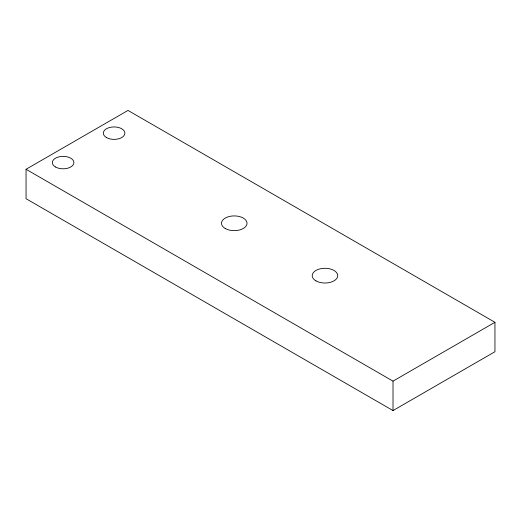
<?xml version="1.0" encoding="UTF-8"?>
<svg xmlns="http://www.w3.org/2000/svg" width="521" height="521" viewBox="0 0 521 521"><rect width="100%" height="100%" fill="white"/><g stroke="black" fill="none" stroke-linecap="round" stroke-linejoin="round"><path stroke-width="0.78" d="M26.05 169.279L26.05 198.703L393.016 410.574L494.95 351.721L494.95 322.297L127.984 110.426L26.05 169.279L393.016 381.144L494.95 322.297M393.016 410.574L393.016 381.144M315.954 280.865A12.758 7.366 0 0 0 337.295 277.563A12.758 7.366 0 0 0 321.672 268.536A12.758 7.366 0 0 0 315.954 280.865M225.228 228.485A12.758 7.366 0 0 0 246.576 225.183A12.758 7.366 0 0 0 230.953 216.163A12.758 7.366 0 0 0 225.228 228.485M55.506 166.987A10.778 6.219 0 0 0 73.539 164.2A10.778 6.219 0 0 0 60.338 156.58A10.778 6.219 0 0 0 55.506 166.987M106.473 137.557A10.778 6.219 0 0 0 124.506 134.77A10.778 6.219 0 0 0 111.305 127.15A10.778 6.219 0 0 0 106.473 137.557"/></g></svg>
